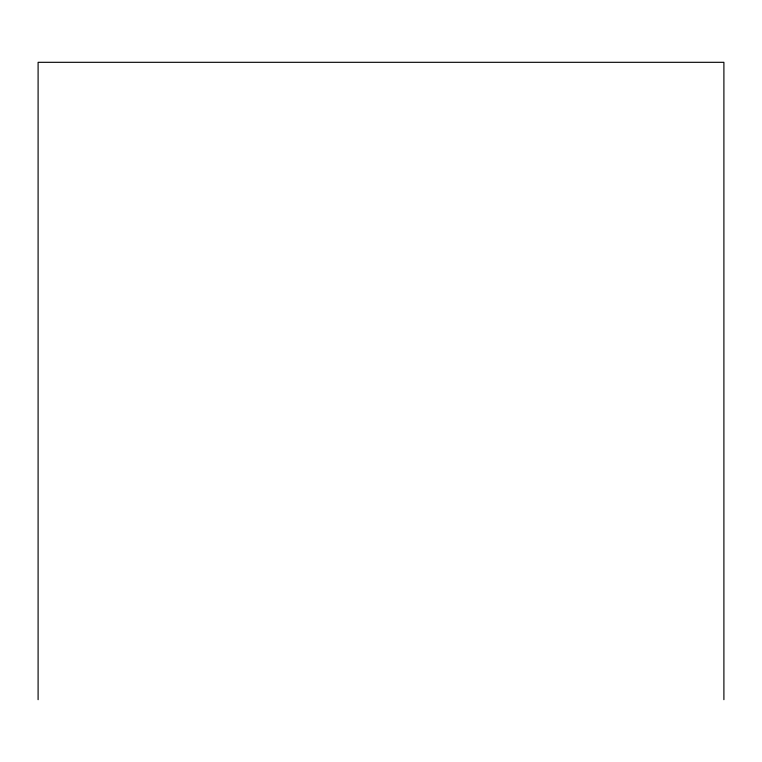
<?xml version="1.0" encoding="UTF-8"?>
<svg xmlns="http://www.w3.org/2000/svg" width="762" height="762" viewBox="0 0 762 762"><rect width="100%" height="100%" fill="white"/><g stroke="black" fill="none" stroke-linecap="round" stroke-linejoin="round"><path stroke-width="1.14" d="M723.9 699.687L723.9 62.313L38.1 62.313L38.1 699.687"/></g></svg>
